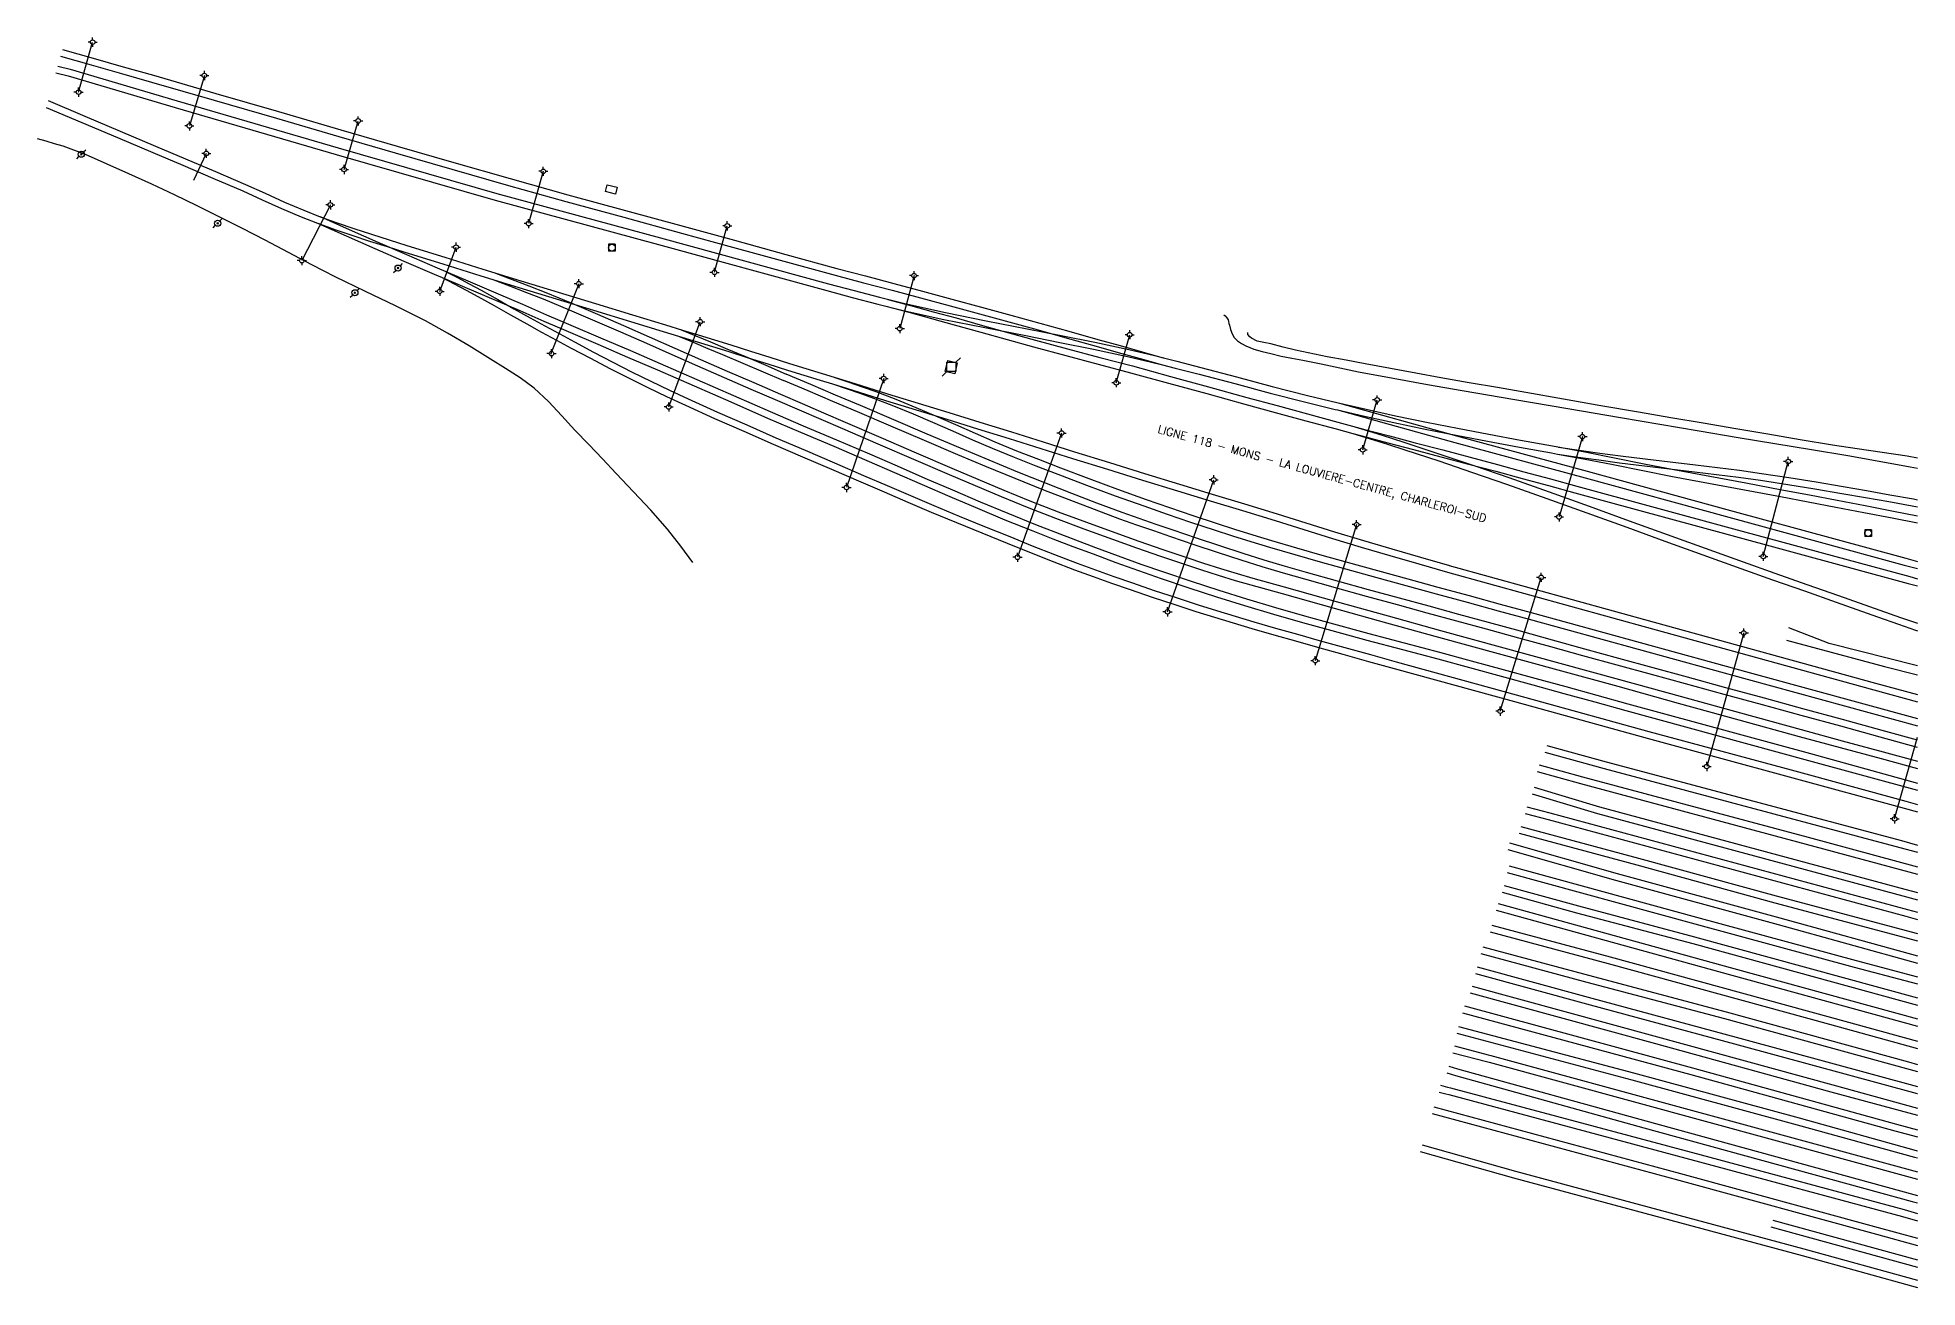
# Model space of a CAD drawing. Header units: millimetres. Extents: x 135999 to 137000, y 128000 to 129000.
# Drawn here: x 136588.9 to 137000, y 128187.1 to 128460.4 of the extents above; entities that cross this region are included whole.
import ezdxf
from ezdxf.enums import TextEntityAlignment as Align

# ---------------------------------------------------------------- set-up
doc = ezdxf.new("R2010")
doc.units = ezdxf.units.MM
doc.layers.get('0').update_dxf_attribs({"linetype": 'CONTINUOUS'})
for name, color, linetype in [('W0071', 7, 'CONTINUOUS'), ('W0104', 1, 'CONTINUOUS'), ('W0214', 2, 'CONTINUOUS'), ('W0420', 7, 'CONTINUOUS'), ('W0473', 7, 'CONTINUOUS'), ('W0600', 7, 'CONTINUOUS'), ('W0610', 7, 'CONTINUOUS'), ('W0611', 7, 'CONTINUOUS'), ('W0700', 7, 'CONTINUOUS'), ('W0989', 7, 'CONTINUOUS')]:
    doc.layers.add(name, color=color, linetype=linetype)
doc.styles.get("Standard").update_dxf_attribs({"font": 'romans.shx', "width": 0.85})

# ---------------------------------------------------------------- blocks, each defined once
blk = doc.blocks.new('T610')
for p, q in [((-0.500001, 0), (-1.000002, 0)), ((0, 0.500001), (0, 1.000002)), ((0.500001, 0), (1.000002, 0)), ((0, -0.500001), (0, -1.000002))]:
    blk.add_line(p, q)
blk.add_ellipse((0, 0), major_axis=(-0.353554, 0.353554), ratio=1, start_param=3.926990817, end_param=10.2101761242)
blk = doc.blocks.new('T473')
for p, q in [((-0.166667, 0.166667), (0.166667, -0.166667)), ((-0.166667, -0.166667), (0.166667, 0.166667)), ((0.500001, 0.500001), (1.000002, 1.000002)), ((-1.000002, -1.000002), (-0.500001, -0.500001))]:
    blk.add_line(p, q)
blk.add_ellipse((0, 0), major_axis=(0.471405, 0.471405), ratio=1, start_param=5.4977871438, end_param=11.780972451)
blk = doc.blocks.new('T420')
for p, q in [((0.75, 0.75), (-0.75, 0.75)), ((-0.75, 0.75), (-0.75, -0.75)), ((0.75, 0.75), (0.75, -0.75)), ((0.75, -0.75), (-0.75, -0.75))]:
    blk.add_line(p, q)
blk.add_ellipse((0, 0), major_axis=(-0.53, 0.53), ratio=1, start_param=3.926991, end_param=10.210176)
blk = doc.blocks.new('T600')
for p, q in [((-0.999999, 0.999999), (0.999999, 0.999999)), ((-0.999999, -0.999999), (-0.999999, 0.999999)), ((0.999999, 0.999999), (1.999998, 1.999998)), ((0.999999, 0.999999), (0.999999, -0.999999)), ((-0.999999, -0.999999), (-1.999998, -1.999998)), ((0.999999, -0.999999), (-0.999999, -0.999999))]:
    blk.add_line(p, q)

msp = doc.modelspace()

# ---------------------------------------------------------------- linework, layer by layer
at = {"layer": 'W0071'}
for points in [[(136848.36, 128399.77), (136848.61, 128399.51), (136848.98, 128399.12), (136849.26, 128398.7), (136849.38, 128398.31), (136849.46, 128397.89), (136849.54, 128397.48), (136849.8, 128396.54), (136850.12, 128395.62), (136850.57, 128394.8), (136851.31, 128394.07), (136852.23, 128393.48), (136853.18, 128392.96), (136854.9, 128392.23), (136856.73, 128391.73), (136858.58, 128391.29), (136860.9, 128390.76), (136863.24, 128390.32), (136865.58, 128389.88), (136869.65, 128389.03), (136873.72, 128388.16), (136877.79, 128387.32), (136885.33, 128385.89), (136892.88, 128384.56), (136900.43, 128383.25), (136911.99, 128381.25), (136923.55, 128379.29), (136935.11, 128377.34), (136943.68, 128375.86), (136952.26, 128374.39), (136960.83, 128372.94), (136968.82, 128371.63), (136976.81, 128370.33), (136984.8, 128368.99), (136991.62, 128367.75), (136998.43, 128366.49), (137000, 128366.2)], [(137000, 128368.42), (136997.73, 128368.82), (136992.29, 128369.69), (136986.84, 128370.48), (136981.4, 128371.29), (136974.35, 128372.44), (136967.3, 128373.64), (136960.26, 128374.84), (136953.17, 128376.04), (136946.09, 128377.24), (136939.01, 128378.46), (136930.8, 128379.89), (136922.61, 128381.34), (136914.4, 128382.79), (136908.2, 128383.86), (136902, 128384.92), (136895.8, 128386.01), (136890.29, 128387.01), (136884.78, 128388.02), (136879.27, 128389.05), (136875.1, 128389.82), (136870.92, 128390.6), (136866.76, 128391.45), (136864.02, 128392.05), (136861.29, 128392.68), (136858.58, 128393.39), (136857.11, 128393.7), (136855.64, 128394.04), (136854.36, 128394.68), (136854.02, 128394.95), (136853.6, 128395.45), (136853.61, 128395.87)], [(137000, 128323.03), (136980.74, 128327.89), (136971.85, 128331.29)], [(136971.38, 128328.58), (136992.79, 128322.89), (137000, 128321)]]:
    msp.add_lwpolyline(points, dxfattribs=at)
at = {"layer": 'W0104'}
msp.add_lwpolyline([(136713.11, 128426.7), (136713.49, 128428.21), (136715.67, 128427.67), (136715.29, 128426.16)], close=True, dxfattribs=at)
at = {"layer": 'W0214'}
msp.add_lwpolyline([(136732.24, 128345.62), (136729.61, 128349.15), (136726.65, 128352.9), (136723.03, 128357.05), (136719.26, 128361.08), (136715.46, 128365.08), (136712.47, 128368.26), (136709.47, 128371.42), (136706.45, 128374.56), (136703.54, 128377.69), (136700.62, 128380.81), (136697.51, 128383.69), (136694.44, 128385.97), (136691.22, 128388.06), (136687.96, 128390.09), (136683.29, 128392.99), (136678.54, 128395.77), (136673.73, 128398.45), (136667.23, 128401.76), (136660.62, 128404.89), (136654.04, 128408.07), (136648.91, 128410.71), (136643.79, 128413.39), (136638.67, 128416.06), (136633.74, 128418.61), (136628.81, 128421.15), (136623.85, 128423.63), (136618.9, 128426.02), (136613.91, 128428.35), (136608.9, 128430.61), (136604.16, 128432.74), (136599.39, 128434.82), (136594.52, 128436.62), (136592.66, 128437.19), (136590.79, 128437.72), (136588.93, 128438.25)], dxfattribs=at)
at = {"layer": 'W0600'}
msp.add_lwpolyline([(136790.04, 128389.3), (136789.49, 128386.88), (136787.4, 128387.36), (136787.96, 128389.77)], close=True, dxfattribs=at)
at = {"layer": 'W0611'}
for points in [[(136597.89, 128448.49), (136600.97, 128459.38)], [(136625.4, 128452.12), (136622.13, 128441.08)], [(136655.94, 128431.56), (136659.05, 128442.14)], [(136625.83, 128435.08), (136623.04, 128429.11)], [(136699.52, 128431.17), (136696.31, 128419.72)], [(136652.97, 128423.82), (136646.71, 128411.61)], [(136736.96, 128409.06), (136739.74, 128419.21)], [(136676.86, 128404.9), (136680.44, 128414.56)], [(136707.28, 128406.57), (136701.08, 128391.08)], [(136780.6, 128408.35), (136777.47, 128396.74)], [(136726.95, 128379.61), (136733.83, 128398.24)], [(136824.81, 128384.91), (136827.75, 128395.4)], [(136773.96, 128385.83), (136765.82, 128362.01)], [(136878.71, 128370.25), (136881.87, 128381.14)], [(136812.85, 128373.92), (136803.22, 128346.74)], [(136926.74, 128373.13), (136921.64, 128355.56)], [(136966.29, 128346.94), (136971.75, 128367.67)], [(136836.01, 128334.83), (136846.13, 128363.66)], [(136877.37, 128353.88), (136868.33, 128324.13)], [(136908.78, 128313.09), (136917.73, 128342.33)], [(136962.03, 128330.19), (136953.92, 128301)], [(136995.02, 128289.56), (137000, 128307.37)]]:
    msp.add_lwpolyline(points, dxfattribs=at)
at = {"layer": 'W0700'}
for points in [[(136593.34, 128454.16), (136596.02, 128453.47)], [(136593.94, 128456.34), (136600.67, 128454.43), (136607.27, 128452.56), (136613.86, 128450.68), (136627.51, 128446.73), (136641.15, 128442.74), (136654.79, 128438.76), (136667.15, 128435.17), (136679.51, 128431.6), (136691.89, 128428.07), (136704.48, 128424.57), (136717.1, 128421.11), (136729.71, 128417.66), (136740.91, 128414.59), (136752.11, 128411.52), (136763.31, 128408.45)], [(136594.35, 128457.81), (136601.09, 128455.9), (136607.68, 128454.03), (136614.28, 128452.15), (136627.94, 128448.2), (136641.58, 128444.21), (136655.22, 128440.23), (136667.58, 128436.64), (136679.93, 128433.07), (136692.3, 128429.55), (136704.89, 128426.04), (136717.5, 128422.59), (136730.12, 128419.14), (136741.32, 128416.07), (136752.52, 128412.99), (136763.72, 128409.92)], [(136592.93, 128452.68), (136595.59, 128452)], [(136595.59, 128452), (136619.05, 128445.09), (136654.25, 128434.81), (136688.98, 128424.86), (136724.73, 128415.11), (136761.51, 128405.05)], [(136596.02, 128453.47), (136619.48, 128446.55), (136654.67, 128436.28), (136689.39, 128426.33), (136725.13, 128416.59), (136761.92, 128406.53)], [(136591.25, 128446.61), (136599.23, 128443.24), (136606.99, 128439.96), (136614.75, 128436.66), (136621.31, 128433.88), (136627.86, 128431.08), (136634.42, 128428.25), (136638.67, 128426.34), (136642.89, 128424.43), (136647.13, 128422.63), (136650.76, 128421.23), (136654.42, 128419.9), (136658.11, 128418.63), (136661.95, 128417.37), (136665.83, 128416.16), (136669.71, 128414.96), (136678.01, 128412.35), (136686.32, 128409.77), (136694.62, 128407.19), (136702.76, 128404.7), (136710.9, 128402.23), (136719.05, 128399.75), (136726.21, 128397.57), (136729.97, 128396.43), (136733.37, 128395.4), (136740.52, 128393.19), (136744.8, 128391.85), (136749.08, 128390.49), (136753.35, 128389.14)], [(136590.84, 128445.12), (136598.64, 128441.83), (136606.4, 128438.55), (136614.15, 128435.26), (136620.71, 128432.47), (136627.26, 128429.67), (136633.8, 128426.85), (136638.04, 128424.94), (136642.28, 128423.03), (136646.56, 128421.21), (136650.12, 128419.84), (136650.22, 128419.8), (136653.91, 128418.46), (136657.62, 128417.18), (136661.49, 128415.91), (136665.37, 128414.7), (136669.26, 128413.5), (136677.56, 128410.9), (136685.86, 128408.3), (136688.51, 128407.49), (136694.17, 128405.73), (136702.31, 128403.24), (136710.46, 128400.76), (136718.61, 128398.29), (136725.76, 128396.11), (136729.09, 128395.1), (136732.92, 128393.93), (136740.07, 128391.73), (136744.34, 128390.39), (136748.62, 128389.04), (136752.89, 128387.68)], [(136650.74, 128421.24), (136657.03, 128418.46), (136663.32, 128415.68), (136669.62, 128412.93), (136676.3, 128410.06), (136682.99, 128407.22), (136689.68, 128404.36), (136694.97, 128402.09), (136700.25, 128399.8), (136705.53, 128397.52), (136712.05, 128394.72), (136718.56, 128391.93), (136725.08, 128389.12), (136733.1, 128385.62), (136741.11, 128382.11), (136749.12, 128378.6)], [(136650.12, 128419.84), (136656.41, 128417.06), (136662.71, 128414.28), (136669.01, 128411.52), (136675.69, 128408.65), (136677.42, 128407.92), (136682.39, 128405.81), (136689.08, 128402.96), (136694.36, 128400.68), (136699.64, 128398.4), (136704.93, 128396.12), (136711.44, 128393.32), (136717.96, 128390.52), (136724.47, 128387.71), (136732.49, 128384.22), (136740.5, 128380.71), (136748.51, 128377.2)], [(136678.14, 128409.27), (136680.73, 128407.9), (136683.34, 128406.54), (136685.94, 128405.14), (136689.54, 128403.14), (136693.11, 128401.1), (136696.68, 128399.1), (136699.89, 128397.33), (136703.1, 128395.58), (136706.32, 128393.85), (136710.53, 128391.61), (136714.74, 128389.41), (136718.98, 128387.26), (136723.04, 128385.26), (136727.12, 128383.31), (136731.23, 128381.39), (136737.58, 128378.51), (136743.99, 128375.71), (136750.4, 128372.9)], [(136689.06, 128408.91), (136692.71, 128407.5), (136696.38, 128406.09), (136700.04, 128404.65), (136705.73, 128402.3), (136711.39, 128399.88), (136717.04, 128397.43), (136722.66, 128394.96), (136728.27, 128392.47), (136733.88, 128389.99), (136739.7, 128387.46), (136745.54, 128384.93), (136751.37, 128382.4)], [(136763.7, 128409.93), (136769.95, 128408.27), (136776.19, 128406.61), (136782.43, 128404.94), (136788.87, 128403.2), (136795.31, 128401.45), (136801.75, 128399.68), (136808.11, 128397.92), (136814.46, 128396.16), (136820.81, 128394.38), (136825.64, 128393.03), (136830.47, 128391.66), (136835.3, 128390.3)], [(136677.42, 128407.92), (136680.02, 128406.55), (136682.62, 128405.18), (136685.2, 128403.8), (136688.79, 128401.8), (136692.36, 128399.77), (136695.94, 128397.76), (136699.15, 128395.99), (136702.37, 128394.24), (136705.6, 128392.5), (136709.81, 128390.26), (136714.04, 128388.05), (136718.29, 128385.89), (136722.37, 128383.88), (136726.47, 128381.93), (136730.58, 128380), (136736.96, 128377.12), (136743.38, 128374.31), (136749.79, 128371.5)], [(136688.51, 128407.49), (136692.16, 128406.08), (136695.82, 128404.67), (136699.46, 128403.23), (136705.14, 128400.89), (136710.79, 128398.47), (136716.42, 128396.03), (136722.05, 128393.56), (136727.65, 128391.07), (136733.27, 128388.59), (136739.1, 128386.05), (136744.93, 128383.53), (136750.76, 128381)], [(136761.51, 128405.05), (136767.08, 128403.59), (136772.65, 128402.12), (136774.44, 128401.67), (136778.23, 128400.72), (136787.13, 128398.76), (136796.08, 128396.98), (136805.03, 128395.21), (136812.44, 128393.74), (136819.85, 128392.27), (136827.24, 128390.68), (136832.48, 128389.43), (136834.89, 128388.83), (136837.71, 128388.12), (136842.94, 128386.78), (136850.72, 128384.73), (136858.49, 128382.64), (136866.29, 128380.64), (136872.69, 128379.09), (136873.22, 128378.97), (136879.1, 128377.61), (136885.53, 128376.19), (136892.33, 128374.79), (136899.15, 128373.46), (136905.97, 128372.15), (136912.96, 128370.85), (136919.97, 128369.58), (136921.33, 128369.32), (136926.97, 128368.27), (136933.47, 128367), (136939.96, 128365.71), (136946.46, 128364.43), (136954.32, 128362.95), (136962.18, 128361.49), (136970.04, 128360.02), (136976.11, 128358.88), (136982.19, 128357.73), (136988.27, 128356.56), (136994.46, 128355.36), (137000, 128354.26)], [(136761.9, 128406.53), (136767.47, 128405.07), (136773.03, 128403.6), (136778.58, 128402.21), (136787.45, 128400.26), (136796.38, 128398.48), (136805.33, 128396.71), (136812.74, 128395.24), (136820.16, 128393.77), (136827.58, 128392.17), (136832.85, 128390.92), (136838.09, 128389.6), (136843.33, 128388.26), (136851.12, 128386.21), (136858.88, 128384.12), (136866.66, 128382.12), (136873.04, 128380.58), (136879.44, 128379.1), (136885.85, 128377.69), (136892.63, 128376.29), (136899.44, 128374.96), (136906.25, 128373.66), (136913.24, 128372.35), (136920.24, 128371.08), (136927.25, 128369.78), (136933.76, 128368.5), (136940.26, 128367.21), (136946.76, 128365.93), (136954.6, 128364.45), (136962.46, 128362.99), (136970.32, 128361.52), (136976.4, 128360.38), (136982.48, 128359.23), (136988.56, 128358.07), (136994.76, 128356.86), (137000, 128355.82)], [(136763.31, 128408.45), (136769.55, 128406.79), (136775.8, 128405.14), (136782.03, 128403.47), (136788.47, 128401.73), (136794.91, 128399.97), (136801.34, 128398.2), (136807.7, 128396.45), (136814.05, 128394.68), (136820.4, 128392.91), (136825.23, 128391.55), (136830.06, 128390.19), (136834.89, 128388.83)], [(136774.44, 128401.67), (136779.42, 128400.32), (136784.4, 128398.97), (136789.38, 128397.61), (136795.16, 128395.99), (136800.94, 128394.35), (136806.73, 128392.74), (136813.79, 128390.84), (136820.86, 128388.98), (136827.93, 128387.11), (136836.27, 128384.83), (136844.6, 128382.54), (136852.93, 128380.24), (136859.58, 128378.42), (136866.23, 128376.6), (136872.89, 128374.8), (136876.53, 128373.83), (136878.52, 128373.29), (136884.16, 128371.8), (136889.8, 128370.31), (136895.8, 128368.73), (136901.8, 128367.14), (136907.8, 128365.54), (136913.57, 128363.98), (136919.34, 128362.41), (136925.11, 128360.83)], [(136774.84, 128403.15), (136779.82, 128401.8), (136784.8, 128400.45), (136789.78, 128399.08), (136795.58, 128397.46), (136801.35, 128395.82), (136807.13, 128394.21), (136814.18, 128392.32), (136821.25, 128390.46), (136828.33, 128388.58), (136836.67, 128386.31), (136845.01, 128384.01), (136853.33, 128381.72), (136859.98, 128379.9), (136866.63, 128378.08), (136873.28, 128376.28), (136878.91, 128374.77), (136884.55, 128373.28), (136890.19, 128371.79), (136896.19, 128370.21), (136902.19, 128368.62), (136908.19, 128367.02), (136913.97, 128365.46), (136919.74, 128363.88), (136925.51, 128362.31)], [(136729.09, 128395.1), (136732.3, 128393.77), (136735.51, 128392.43), (136738.71, 128391.09), (136743.15, 128389.21), (136747.58, 128387.31), (136752.01, 128385.41)], [(136729.68, 128396.51), (136732.89, 128395.18), (136736.1, 128393.85), (136739.31, 128392.5), (136743.75, 128390.62), (136748.18, 128388.72), (136752.61, 128386.82)], [(136753.34, 128389.15), (136760.49, 128386.94), (136767.64, 128384.73), (136774.78, 128382.52), (136781.5, 128380.46), (136788.23, 128378.4), (136794.95, 128376.32), (136801.87, 128374.16), (136808.8, 128371.98), (136815.71, 128369.82), (136823.35, 128367.45), (136830.99, 128365.08), (136838.64, 128362.73), (136845.76, 128360.57), (136852.88, 128358.41), (136860.01, 128356.24), (136866.29, 128354.29), (136872.56, 128352.34), (136878.84, 128350.42), (136885.1, 128348.57), (136891.37, 128346.75), (136897.66, 128344.94)], [(137000, 128305.15), (136991.87, 128307.39), (136983.22, 128309.78), (136974.56, 128312.15), (136966.15, 128314.45), (136957.73, 128316.74), (136949.32, 128319.04), (136941.83, 128321.09), (136934.33, 128323.15), (136926.84, 128325.21), (136919.83, 128327.14), (136912.81, 128329.08), (136905.79, 128331.01), (136899.3, 128332.78), (136892.81, 128334.54), (136886.33, 128336.32), (136879.55, 128338.17), (136872.77, 128340.03), (136866.01, 128341.94), (136861.37, 128343.29), (136856.75, 128344.67), (136852.13, 128346.09), (136846.98, 128347.76), (136841.85, 128349.47), (136836.73, 128351.22), (136833.02, 128352.49), (136829.3, 128353.79), (136825.58, 128355.11), (136820.03, 128357.16), (136814.51, 128359.27), (136809, 128361.43), (136802.7, 128363.96), (136796.44, 128366.54), (136790.18, 128369.16), (136782.86, 128372.26), (136775.55, 128375.4), (136768.25, 128378.52), (136762.84, 128380.82), (136757.43, 128383.12), (136752.01, 128385.41)], [(137000, 128306.74), (136992.28, 128308.86), (136983.62, 128311.25), (136974.97, 128313.63), (136966.55, 128315.93), (136958.14, 128318.22), (136949.72, 128320.51), (136942.23, 128322.57), (136934.74, 128324.62), (136927.25, 128326.68), (136920.23, 128328.62), (136913.21, 128330.55), (136906.19, 128332.48), (136899.7, 128334.25), (136893.22, 128336.02), (136886.73, 128337.8), (136879.95, 128339.65), (136873.18, 128341.5), (136866.43, 128343.41), (136861.81, 128344.76), (136857.19, 128346.13), (136852.59, 128347.55), (136847.46, 128349.21), (136842.34, 128350.92), (136837.23, 128352.66), (136833.52, 128353.94), (136829.8, 128355.23), (136826.1, 128356.55), (136820.57, 128358.6), (136815.06, 128360.7), (136809.56, 128362.85), (136803.28, 128365.38), (136797.02, 128367.96), (136790.77, 128370.57), (136783.46, 128373.67), (136776.16, 128376.8), (136768.85, 128379.93), (136763.44, 128382.23), (136758.02, 128384.52), (136752.61, 128386.82)], [(136752.89, 128387.68), (136760.04, 128385.48), (136762.75, 128384.64), (136767.19, 128383.27), (136774.33, 128381.06), (136781.05, 128379), (136787.78, 128376.93), (136794.49, 128374.86), (136801.42, 128372.7), (136808.34, 128370.52), (136815.26, 128368.36), (136822.9, 128365.99), (136830.54, 128363.62), (136838.19, 128361.27), (136845.31, 128359.1), (136852.43, 128356.95), (136859.56, 128354.78), (136865.83, 128352.83), (136872.11, 128350.88), (136878.4, 128348.95), (136884.67, 128347.1), (136890.95, 128345.28), (136897.23, 128343.47)], [(136762.75, 128384.64), (136765.75, 128383.62), (136768.75, 128382.6), (136771.73, 128381.54), (136776.07, 128379.86), (136780.37, 128378.09), (136784.66, 128376.28), (136789.01, 128374.38), (136793.34, 128372.45), (136797.69, 128370.57), (136802.46, 128368.62), (136807.25, 128366.74), (136812.05, 128364.89), (136818.29, 128362.52), (136824.55, 128360.21), (136830.82, 128357.97), (136835.93, 128356.19), (136841.06, 128354.45), (136846.19, 128352.76), (136850.22, 128351.46), (136854.26, 128350.19), (136858.31, 128348.95), (136863.84, 128347.32), (136869.38, 128345.75), (136874.93, 128344.2), (136881.53, 128342.37), (136888.14, 128340.57), (136894.75, 128338.76), (136901.54, 128336.9), (136908.33, 128335.04), (136915.12, 128333.18)], [(136763.25, 128386.09), (136766.3, 128385.05), (136769.25, 128384.05), (136772.26, 128382.98), (136776.64, 128381.29), (136780.96, 128379.5), (136785.27, 128377.69), (136789.63, 128375.79), (136793.96, 128373.85), (136798.29, 128371.98), (136803.03, 128370.04), (136807.8, 128368.17), (136812.6, 128366.32), (136818.83, 128363.96), (136825.07, 128361.65), (136831.33, 128359.41), (136836.43, 128357.64), (136841.54, 128355.9), (136846.67, 128354.21), (136850.69, 128352.92), (136854.71, 128351.65), (136858.75, 128350.41), (136864.26, 128348.79), (136869.8, 128347.22), (136875.34, 128345.67), (136881.94, 128343.85), (136888.55, 128342.04), (136895.16, 128340.24), (136901.95, 128338.38), (136908.74, 128336.51), (136915.53, 128334.65)], [(136750.76, 128381), (136755.49, 128378.97), (136760.21, 128376.93), (136764.93, 128374.9), (136772.7, 128371.54), (136780.48, 128368.17), (136788.26, 128364.84), (136793.94, 128362.41), (136799.63, 128360.01), (136805.35, 128357.67), (136811.53, 128355.28), (136817.75, 128352.98), (136823.99, 128350.71), (136829.23, 128348.84), (136834.48, 128346.99), (136839.75, 128345.2), (136843.43, 128344), (136847.12, 128342.84), (136850.83, 128341.7), (136854.24, 128340.71), (136857.67, 128339.74), (136861.1, 128338.79), (136872.48, 128335.59), (136883.87, 128332.44), (136895.27, 128329.29), (136908.33, 128325.69), (136921.4, 128322.11), (136934.47, 128318.52), (136947.7, 128314.87), (136960.92, 128311.21), (136974.15, 128307.58), (136983.13, 128305.14), (136992.11, 128302.71), (137000, 128300.58)], [(136751.37, 128382.41), (136756.09, 128380.37), (136760.81, 128378.34), (136765.54, 128376.31), (136773.31, 128372.94), (136781.08, 128369.58), (136788.86, 128366.24), (136794.54, 128363.82), (136800.22, 128361.42), (136805.91, 128359.1), (136812.08, 128356.71), (136818.28, 128354.41), (136824.51, 128352.15), (136829.74, 128350.28), (136834.98, 128348.43), (136840.23, 128346.66), (136843.9, 128345.46), (136847.58, 128344.3), (136851.26, 128343.17), (136854.67, 128342.18), (136858.08, 128341.22), (136861.51, 128340.26), (136872.89, 128337.07), (136884.28, 128333.91), (136895.68, 128330.76), (136908.74, 128327.17), (136921.81, 128323.59), (136934.88, 128320), (136948.11, 128316.35), (136961.33, 128312.69), (136974.56, 128309.05), (136983.53, 128306.62), (136992.51, 128304.19), (137000, 128302.17)], [(136873.63, 128380.45), (136899.24, 128373.29), (136927.78, 128365.55), (136959.16, 128356.96), (136997.5, 128346.52), (137000, 128345.85)], [(136748.51, 128377.2), (136755.77, 128374.11), (136763.03, 128371.03), (136770.28, 128367.93), (136776.32, 128365.31), (136782.36, 128362.67), (136788.41, 128360.06), (136794.44, 128357.49), (136800.48, 128354.96), (136806.56, 128352.49), (136810.94, 128350.78), (136815.33, 128349.1), (136819.74, 128347.46), (136824.7, 128345.63), (136829.67, 128343.83), (136834.65, 128342.09), (136840.69, 128340.06), (136846.75, 128338.1), (136852.83, 128336.21), (136859.18, 128334.32), (136865.54, 128332.5), (136871.92, 128330.71), (136879.64, 128328.62), (136887.37, 128326.57), (136895.1, 128324.52), (136902.04, 128322.63), (136908.98, 128320.74), (136915.92, 128318.84), (136922.7, 128316.98), (136929.48, 128315.11), (136936.26, 128313.24)], [(136749.1, 128378.6), (136756.36, 128375.52), (136763.63, 128372.44), (136770.88, 128369.34), (136776.93, 128366.71), (136782.97, 128364.07), (136789.01, 128361.47), (136795.04, 128358.9), (136801.07, 128356.37), (136807.12, 128353.91), (136811.49, 128352.21), (136815.87, 128350.54), (136820.27, 128348.89), (136825.22, 128347.07), (136830.18, 128345.27), (136835.15, 128343.54), (136841.17, 128341.51), (136847.21, 128339.56), (136853.28, 128337.67), (136859.61, 128335.79), (136865.96, 128333.97), (136872.33, 128332.19), (136880.03, 128330.1), (136887.76, 128328.05), (136895.49, 128325.99), (136902.44, 128324.11), (136909.39, 128322.22), (136916.33, 128320.32), (136923.11, 128318.45), (136929.89, 128316.58), (136936.66, 128314.71)], [(136873.22, 128378.97), (136898.83, 128371.82), (136927.38, 128364.08), (136958.76, 128355.49), (136997.1, 128345.04), (137000, 128344.26)], [(136750.4, 128372.9), (136756.79, 128370.14), (136763.17, 128367.38), (136769.56, 128364.63), (136774.69, 128362.42), (136779.81, 128360.22), (136784.93, 128358.05), (136790.45, 128355.76), (136795.99, 128353.5), (136801.54, 128351.26), (136806.44, 128349.28), (136811.33, 128347.32), (136816.25, 128345.43), (136820.27, 128343.96), (136824.31, 128342.52), (136828.36, 128341.12), (136833.13, 128339.5), (136837.91, 128337.91), (136842.7, 128336.37), (136846.76, 128335.11), (136850.83, 128333.87), (136854.9, 128332.66), (136859.66, 128331.27), (136864.43, 128329.91), (136869.2, 128328.56), (136874.8, 128326.99), (136880.41, 128325.45), (136886.02, 128323.9)], [(136876.53, 128373.83), (136880.32, 128372.64), (136884.1, 128371.45), (136887.88, 128370.24), (136895.32, 128367.8), (136902.74, 128365.28), (136910.14, 128362.73), (136918.93, 128359.63), (136927.7, 128356.47), (136936.47, 128353.31), (136944.78, 128350.3), (136953.08, 128347.28), (136961.4, 128344.29), (136968.34, 128341.83), (136975.28, 128339.38), (136982.23, 128336.93), (136986.76, 128335.32), (136991.29, 128333.7), (136995.83, 128332.1), (136999.56, 128330.83), (137000, 128330.68)], [(136876.99, 128375.29), (136880.84, 128374.08), (136884.56, 128372.91), (136888.36, 128371.7), (136895.81, 128369.25), (136903.23, 128366.73), (136910.64, 128364.18), (136919.44, 128361.07), (136928.22, 128357.91), (136936.99, 128354.74), (136945.3, 128351.74), (136953.6, 128348.72), (136961.91, 128345.73), (136968.85, 128343.27), (136975.79, 128340.82), (136982.74, 128338.37), (136987.27, 128336.76), (136991.8, 128335.14), (136996.33, 128333.55), (137000, 128332.3)], [(136749.79, 128371.5), (136756.18, 128368.74), (136762.57, 128365.98), (136768.96, 128363.23), (136774.08, 128361.02), (136779.21, 128358.81), (136784.34, 128356.64), (136789.87, 128354.35), (136795.41, 128352.09), (136800.96, 128349.84), (136805.87, 128347.86), (136810.77, 128345.89), (136815.71, 128343.99), (136819.75, 128342.51), (136823.8, 128341.08), (136827.87, 128339.67), (136832.64, 128338.05), (136837.43, 128336.46), (136842.24, 128334.91), (136846.31, 128333.64), (136850.39, 128332.41), (136854.47, 128331.19), (136859.24, 128329.8), (136864.01, 128328.44), (136868.79, 128327.09), (136874.39, 128325.52), (136880, 128323.97), (136885.61, 128322.42)], [(136921.33, 128369.32), (136925.83, 128368.67), (136930.34, 128368.02), (136934.85, 128367.4), (136940.32, 128366.72), (136945.79, 128366.09), (136951.27, 128365.44), (136956.09, 128364.85), (136960.9, 128364.24), (136965.71, 128363.59), (136971.66, 128362.68), (136977.59, 128361.7), (136983.51, 128360.7), (136988.62, 128359.82), (136993.73, 128358.93), (136998.82, 128357.98), (137000, 128357.75)], [(136921.54, 128370.84), (136926.05, 128370.19), (136930.55, 128369.54), (136935.05, 128368.92), (136940.5, 128368.24), (136945.97, 128367.61), (136951.45, 128366.96), (136956.28, 128366.37), (136961.1, 128365.76), (136965.93, 128365.1), (136971.9, 128364.19), (136977.84, 128363.21), (136983.77, 128362.2), (136988.88, 128361.33), (136994, 128360.43), (136999.11, 128359.49), (137000, 128359.31)], [(136925.11, 128360.83), (136958.61, 128351.71), (136997.97, 128341.03), (137000, 128340.47)], [(136925.51, 128362.31), (136959.01, 128353.18), (136998.38, 128342.51), (137000, 128342.06)], [(136897.23, 128343.47), (136942.04, 128331.07), (136990.45, 128317.73), (137000, 128315.12)], [(136897.64, 128344.94), (136942.45, 128332.55), (136990.85, 128319.21), (137000, 128316.7)], [(136915.12, 128333.18), (136962.8, 128320.09), (137000, 128309.89)], [(136915.53, 128334.65), (136963.2, 128321.56), (137000, 128311.47)], [(136886.02, 128323.9), (136912.27, 128316.66), (136941.27, 128308.65), (136972.39, 128300.24), (136997.48, 128293.38), (137000, 128292.68)], [(136885.61, 128322.42), (136911.86, 128315.19), (136940.87, 128307.17), (136971.99, 128298.76), (136997.07, 128291.9), (137000, 128291.09)], [(136936.66, 128314.71), (136976.61, 128303.8), (137000, 128297.37)], [(136936.26, 128313.24), (136976.21, 128302.33), (137000, 128295.78)], [(136918.53, 128304.14), (136931.53, 128300.56), (136996.14, 128283.29), (137000, 128282.22)], [(136918.94, 128305.61), (136931.93, 128302.04), (136996.54, 128284.77), (137000, 128283.81)], [(136916.87, 128299.87), (136926.33, 128297.27), (136975.69, 128284.02), (137000, 128277.43)], [(136917.27, 128301.34), (136926.73, 128298.75), (136976.09, 128285.5), (137000, 128279.01)], [(136915.79, 128295), (136930.08, 128290.73), (136996.84, 128272.7), (137000, 128271.83)], [(136916.23, 128296.46), (136930.48, 128292.2), (136997.24, 128274.18), (137000, 128273.42)], [(136914.21, 128290.71), (136919.25, 128289.36), (136997.44, 128268.22), (137000, 128267.52)], [(136914.6, 128292.19), (136919.65, 128290.84), (136997.84, 128269.7), (137000, 128269.11)], [(136912.89, 128286.42), (136938.61, 128279.49), (136968.85, 128271.16), (137000, 128262.89)], [(136913.29, 128287.9), (136939.01, 128280.96), (136969.12, 128272.67), (137000, 128264.47)], [(136910.41, 128282.85), (136933.97, 128276.13), (136969.53, 128266.41), (137000, 128258.01)], [(136910.83, 128284.32), (136934.38, 128277.6), (136969.93, 128267.88), (137000, 128259.6)], [(136910.3, 128277.81), (136951.3, 128266.56), (136986.2, 128257.11), (137000, 128253.42)], [(136910.71, 128279.29), (136951.7, 128268.04), (136986.6, 128258.59), (137000, 128255)], [(136909.2, 128273.47), (136925.48, 128269.01), (136950.88, 128262.29), (137000, 128248.78)], [(136909.61, 128274.95), (136925.87, 128270.49), (136951.28, 128263.77), (137000, 128250.37)], [(136907.92, 128269.56), (136959.45, 128255.35), (137000, 128244.2)], [(136908.33, 128271.04), (136959.86, 128256.83), (137000, 128245.78)], [(136906.96, 128266.31), (136932.79, 128259.38), (136981.21, 128246.08), (137000, 128240.93)], [(136904.96, 128261.54), (136928.09, 128255.33), (136958.21, 128247.35), (136998.03, 128236.38), (137000, 128235.85)], [(136906.56, 128264.83), (136932.39, 128257.91), (136980.81, 128244.6), (137000, 128239.35)], [(136903.74, 128257.15), (136928.03, 128250.56), (136961.2, 128241.6), (137000, 128231.04)], [(136904.56, 128260.07), (136927.7, 128253.85), (136957.81, 128245.87), (136997.62, 128234.91), (137000, 128234.26)], [(136902.61, 128252.95), (136942.35, 128242.08), (136981.48, 128231.34), (137000, 128226.3)], [(136903.34, 128255.68), (136927.63, 128249.08), (136960.8, 128240.13), (136999.94, 128229.47), (137000, 128229.45)], [(136900.95, 128248.61), (136950.85, 128235.08), (136995.46, 128222.79), (137000, 128221.55)], [(136902.2, 128251.47), (136941.95, 128240.6), (136981.08, 128229.86), (137000, 128224.72)], [(136900.55, 128247.13), (136950.45, 128233.6), (136995.05, 128221.32), (137000, 128219.97)], [(136899.26, 128242.68), (136937.54, 128232.49), (136973.72, 128222.65), (136999.36, 128215.56), (137000, 128215.39)], [(136899.65, 128244.16), (136937.94, 128233.97), (136974.13, 128224.12), (136999.76, 128217.04), (137000, 128216.97)], [(136898.39, 128238.39), (136905.75, 128236.46), (136906.33, 128236.3), (137000, 128210.72)], [(136898.78, 128239.87), (136906.14, 128237.94), (136906.73, 128237.78), (137000, 128212.31)], [(136897.11, 128234.01), (136898.97, 128233.43), (136899.01, 128233.42), (136940.2, 128222), (136998.84, 128205.88), (137000, 128205.56)], [(136897.56, 128235.47), (136899.42, 128234.9), (136940.61, 128223.47), (136999.24, 128207.35), (137000, 128207.14)], [(136895.39, 128229.77), (136896.91, 128229.4), (136897.53, 128229.24), (136952.33, 128214.56), (136996.73, 128202.6), (137000, 128201.63)], [(136895.74, 128231.26), (136897.26, 128230.89), (136897.92, 128230.72), (136952.73, 128216.03), (136997.13, 128204.07), (137000, 128203.22)], [(136893.86, 128225.07), (136947.81, 128210.53), (136991.04, 128198.69), (137000, 128196.21)], [(136894.26, 128226.55), (136948.21, 128212.01), (136991.44, 128200.16), (137000, 128197.8)], [(136891.3, 128216.8), (136911.68, 128211.04), (136974.77, 128194.01), (137000, 128187.07)], [(136891.71, 128218.27), (136912.08, 128212.51), (136975.17, 128195.48), (137000, 128188.65)], [(136967.96, 128200.3), (137000, 128191.48)], [(136968.36, 128201.77), (137000, 128193.07)]]:
    msp.add_lwpolyline(points, dxfattribs=at)

# ---------------------------------------------------------------- block references
at = {"layer": 'W0420'}
for p in [(136714.51, 128414.45), (136989.23, 128352.03)]:
    msp.add_blockref('T420', p, dxfattribs=at)
at = {"layer": 'W0473', "rotation": 359.9999899820874}
for p in [(136598.48, 128434.88), (136628.3, 128419.8), (136658.31, 128404.6)]:
    msp.add_blockref('T473', p, dxfattribs=at)
at = {"layer": 'W0473'}
msp.add_blockref('T473', (136667.76, 128409.99), dxfattribs=at)
at = {"layer": 'W0600', "rotation": 359.9999899820874}
msp.add_blockref('T600', (136788.74, 128388.38), dxfattribs=at)
at = {"layer": 'W0610', "rotation": 359.9999899820874}
for p in [(136600.97, 128459.4), (136625.4, 128452.11), (136597.89, 128448.47), (136622.13, 128441.08), (136659.04, 128442.17), (136625.83, 128435.07), (136655.94, 128431.56), (136699.52, 128431.15), (136652.96, 128423.81), (136696.31, 128419.72), (136739.75, 128419.22), (136680.44, 128414.56), (136646.71, 128411.62), (136736.96, 128409.05), (136780.6, 128408.33), (136676.86, 128404.9), (136707.28, 128406.57), (136733.83, 128398.25), (136777.47, 128396.74), (136827.75, 128395.41), (136701.31, 128391.28), (136773.96, 128385.83), (136824.81, 128384.91), (136726.95, 128379.61), (136881.87, 128381.15), (136812.85, 128373.92), (136926.75, 128373.12), (136878.71, 128370.24), (136971.75, 128367.68), (136846.13, 128363.68), (136765.82, 128362.01), (136921.64, 128355.57), (136877.38, 128353.88), (136803.21, 128346.75), (136966.29, 128346.93), (136917.73, 128342.34), (136836.01, 128334.82), (136962.03, 128330.19), (136868.33, 128324.13), (136908.78, 128313.08), (136953.92, 128300.99), (136995.02, 128289.55)]:
    msp.add_blockref('T610', p, dxfattribs=at)

# ---------------------------------------------------------------- texts
at = {"layer": 'W0989'}
msp.add_text('LIGNE 118 - MONS - LA LOUVIERE-CENTRE, CHARLEROI-SUD', height=1.75, rotation=344.6616, dxfattribs=at).set_placement((136869.83, 128365.02), align=Align.MIDDLE_CENTER)

doc.saveas('drawing.dxf')
